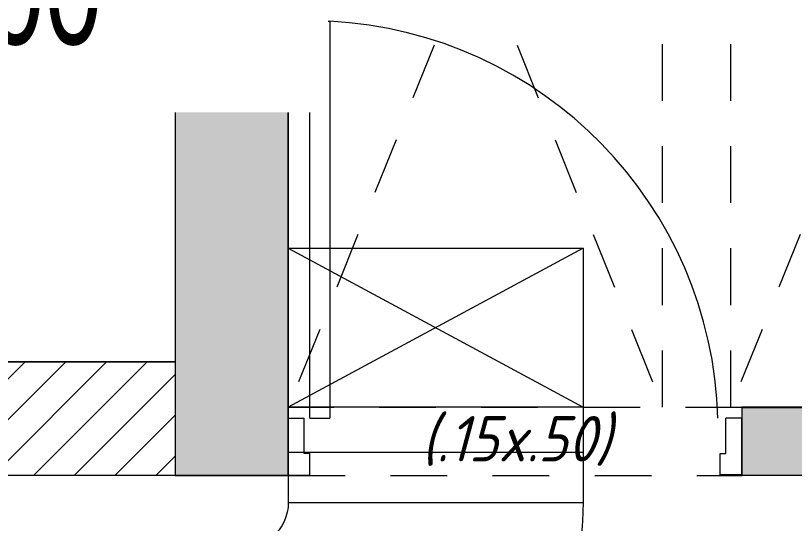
# Model space of a CAD drawing. Header units: millimetres. Extents: x 2085 to 2829, y 1352 to 1631.
# Drawn here: x 2159.864 to 2161.581, y 1613.982 to 1615.101 of the extents above; entities that cross this region are included whole.
import ezdxf
from ezdxf import colors
from ezdxf.entities.mleader import LeaderData, LeaderLine
from ezdxf.math import Vec2, Vec3

# ---------------------------------------------------------------- set-up
doc = ezdxf.new("R2010")
doc.units = ezdxf.units.MM
doc.linetypes.add('HIDDEN', pattern=[0.375, 0.25, -0.125])
doc.linetypes.add('HIDDEN2', pattern=[0.1875, 0.125, -0.0625])
doc.layers.get('0').update_dxf_attribs({"color": 251, "lineweight": 9})
for name, color, linetype, lineweight in [('000 SOS 911 TEXTOS ACI', 7, 'Continuous', 9), ('A-ESTRUCTURA-HATCH', 251, 'Continuous', 13), ('A-ESTRUCTURA-MUROS', 251, 'Continuous', 13), ('A-ESTRUCTURA-PLACAS', 251, 'Continuous', 13), ('A-ESTRUCTURA-VIGAS', 251, 'HIDDEN2', 13), ('A-MUROS', 251, 'Continuous', 9), ('A-PROYECCIONES', 251, 'HIDDEN2', 9), ('A-PUERTAS', 251, 'Continuous', 9), ('A_30_Extractores', 251, 'Continuous', 13)]:
    doc.layers.add(name, color=color, linetype=linetype, lineweight=lineweight)
doc.layers.add('A_50_Vigas Chata', color=251, linetype='HIDDEN', lineweight=13, plot=False)
doc.styles.add('APPIA -TEXTOS-GENERALES', font='isocp.shx', dxfattribs={"oblique": 15})
doc.styles.add('PIPE', font='ARIALN.TTF', dxfattribs={"width": 0.8})

# ---------------------------------------------------------------- blocks, each defined once
blk = doc.blocks.new('estructuras sotano 1')
at = {"layer": 'A-ESTRUCTURA-HATCH'}
h = blk.add_hatch(color=256, dxfattribs=at)
h.dxf.hatch_style = 1
h.paths.add_polyline_path([(18.94, 5.25), (19.19, 5.25), (19.19, 4.55), (18.94, 4.55)])
h.paths.add_polyline_path([(26.15, 5.25), (26.4, 5.25), (26.4, 4.55), (26.15, 4.55)])
h.paths.add_polyline_path([(26.15, 11.95), (26.4, 11.95), (26.4, 11.25), (26.15, 11.25)])
h.paths.add_polyline_path([(18.89, 11.95), (19.19, 11.95), (19.19, 11.25), (18.89, 11.25)])
h.paths.add_polyline_path([(11.43, 5.25), (11.98, 5.25), (11.98, 4.55), (11.43, 4.55)])
h.paths.add_polyline_path([(11.43, 11.95), (11.98, 11.95), (11.98, 11.25), (11.43, 11.25)])
h.paths.add_polyline_path([(4.22, 5.25), (4.47, 5.25), (4.47, 4.55), (4.22, 4.55)])
h.paths.add_polyline_path([(4.22, 11.95), (4.47, 11.95), (4.47, 11.25), (4.22, 11.25)])
h.paths.add_polyline_path([(18.89, 0.2499), (0, 0.25), (0, 0), (18.89, 0.0001)])
h.paths.add_polyline_path([(27.49, 0.25), (18.94, 0.25), (18.94, 0.0003), (27.49, 0.0004)])
h.paths.add_polyline_path([(15.265, 11.2494), (15.265, 13.45), (17.215, 13.4501), (17.215, 13.6), (15.015, 13.6), (15.015, 11.2494)])
h.paths.add_polyline_path([(19.165, 16.45), (18.94, 16.45), (15.015, 16.45), (15.015, 16.25), (18.915, 16.25), (18.915, 13.3), (19.165, 13.3)])
h.paths.add_polyline_path([(16.265, 11.3994), (17.2149, 11.3994), (17.2149, 11.2494), (16.265, 11.2494)], flags=17)
h = blk.add_hatch(dxfattribs=at)
h.set_pattern_fill('ANSI31', color=256, scale=0.02)
h.set_pattern_definition([(45, (-226278.28786, -8188240.62345), (-0.04490128060535, 0.04490128060535), [])])
h.paths.add_polyline_path([(13.08, 0.25), (13.08, 11.25), (15.015, 11.25), (15.015, 11.5), (11.98, 11.5), (11.98, 11.25), (12.83, 11.25), (12.83, 8.8215), (0.25, 8.8215), (0.25, 11.25), (4.22, 11.25), (4.22, 11.5), (0, 11.5), (0, 0.25), (0.25, 0.25), (0.25, 2.7299), (12.8238, 2.7299), (12.8238, 2.9799), (0.25, 2.9799), (0.25, 5.38), (12.8234, 5.38), (12.8234, 5.63), (0.25, 5.63), (0.25, 8.5715), (12.83, 8.5715), (12.83, 0.25)])
h.paths.add_polyline_path([(4.47, 11.5), (11.43, 11.5), (11.43, 11.25), (4.47, 11.25)], flags=17)
h.paths.add_polyline_path([(19.19, 11.5), (26.15, 11.5), (26.15, 11.25), (21.84, 11.25), (21.84, 9.1504), (27.24, 9.1504), (27.24, 11.25), (26.4, 11.25), (26.4, 11.5), (27.49, 11.5), (27.49, 0.25), (27.24, 0.25), (27.24, 4.7254), (26.4, 4.7254), (26.4, 4.9754), (27.24, 4.9754), (27.24, 8.9004), (19.19, 8.9004), (19.19, 5.25), (18.94, 5.25), (18.94, 9.1504), (21.59, 9.1504), (21.59, 11.25), (19.19, 11.25)])
h.paths.add_polyline_path([(19.19, 4.9754), (26.15, 4.9754), (26.15, 4.7254), (19.19, 4.7254)], flags=17)
h.paths.add_polyline_path([(18.94, 4.55), (19.19, 4.55), (19.19, 0.25), (18.94, 0.25)], flags=17)
at = {"layer": 'A-ESTRUCTURA-MUROS'}
blk.add_line((11.98, 11.5), (15.015, 11.5), dxfattribs=at)
blk.add_lwpolyline([(13.08, 0.25), (13.08, 11.25), (15.015, 11.2494)], dxfattribs=at)
at = {"layer": 'A-ESTRUCTURA-PLACAS'}
blk.add_lwpolyline([(15.265, 11.2494), (15.265, 13.45), (17.215, 13.4501), (17.215, 13.6), (15.015, 13.6), (15.015, 11.2494), (15.265, 11.2494)], dxfattribs=at)
blk.add_lwpolyline([(16.265, 11.3994), (17.2149, 11.3994), (17.2149, 11.2494), (16.265, 11.2494)], close=True, dxfattribs=at)
at = {"layer": 'A-ESTRUCTURA-VIGAS'}
blk.add_line((15.265, 11.2494), (16.265, 11.2494), dxfattribs=at)
blk.add_lwpolyline([(16.265, 11.3994), (15.265, 11.3994)], dxfattribs=at)
at = {"layer": 'A_50_Vigas Chata', "insert": (15.7663, 11.3254), "char_height": 0.1, "attachment_point": 5, "style": 'APPIA -TEXTOS-GENERALES'}
blk.add_mtext('(.15x.50)', dxfattribs=at)
blk = doc.blocks.new('A$C5E423DB2')
at = {"layer": 'A-PUERTAS'}
for p, q in [((0.0381, 0.1), (0.0381, 0.8)), ((0.0381, 0.8), (0.0731, 0.8)), ((0.0731, 0.8), (0.0731, 0.1)), ((0.0381, 0.1), (0.0731, 0.1))]:
    blk.add_line(p, q, dxfattribs=at)
at = {"layer": 'A-PUERTAS', "linetype": 'Continuous'}
for p, q in [((0, 0), (0, 0.1)), ((0, 0.1), (0.0281, 0.1)), ((0.0281, 0.0381), (0.0281, 0.1)), ((0.8, 0.1), (0.7719, 0.1)), ((0.7719, 0.0381), (0.7719, 0.1)), ((0.8, 0), (0.8, 0.1)), ((0.0381, 0.0381), (0.0281, 0.0381)), ((0.0381, 0), (0.0381, 0.0381)), ((0.7619, 0), (0.7619, 0.0381)), ((0.7619, 0.0381), (0.7719, 0.0381)), ((0, 0), (0.0381, 0)), ((0.8, 0), (0.7619, 0))]:
    blk.add_line(p, q, dxfattribs=at)
at = {"layer": 'A-PUERTAS', "color": 7, "linetype": 'Continuous'}
blk.add_arc((0.0366, 0.0793), 0.7216, 1.6403, 87.0968, dxfattribs=at)

msp = doc.modelspace()

# ---------------------------------------------------------------- linework, layer by layer
at = {"layer": 'A-MUROS'}
msp.add_lwpolyline([(2164.3662, 1619.2878), (2160.2157, 1619.2878), (2160.2163, 1614.338), (2157.181, 1614.3375), (2157.181, 1614.7878), (2156.6309, 1614.7878), (2156.6309, 1614.3379), (2149.671, 1614.3378), (2149.671, 1614.7878), (2149.421, 1614.7878), (2149.421, 1614.3378), (2145.201, 1614.3378), (2145.201, 1602.8378), (2172.6909, 1602.8382), (2172.6909, 1614.3378), (2171.601, 1614.3378), (2171.601, 1614.7882), (2171.351, 1614.7878), (2171.351, 1614.338), (2164.391, 1614.338), (2164.391, 1614.7878), (2164.366, 1614.7878)], close=True, dxfattribs=at)
msp.add_lwpolyline([(2160.4654, 1619.0878), (2164.091, 1619.0878), (2164.091, 1614.238), (2161.4654, 1614.238), (2161.4654, 1614.088), (2166.7909, 1614.0878), (2166.7909, 1611.9882), (2164.141, 1611.9882), (2164.141, 1603.0876), (2158.281, 1603.0876), (2158.281, 1614.0878), (2160.4654, 1614.0882), (2160.4654, 1616.2882), (2163.091, 1616.2882), (2163.091, 1616.4375)], dxfattribs=at)
at = {"layer": 'A-PROYECCIONES'}
for points in [[(2160.4659, 1616.2878), (2161.2908, 1614.2378), (2161.291, 1616.2878), (2160.4659, 1614.2378)], [(2162.2659, 1616.2878), (2161.4411, 1614.2378), (2161.4409, 1616.2878), (2162.2659, 1614.2378)]]:
    msp.add_lwpolyline(points, dxfattribs=at)
at = {"layer": 'A_30_Extractores'}
msp.add_lwpolyline([(2160.4654, 1614.588), (2161.1154, 1614.588), (2161.1154, 1614.238), (2160.4654, 1614.238)], close=True, dxfattribs=at)
for points in [[(2160.4654, 1614.588), (2161.1154, 1614.238)], [(2161.1154, 1614.588), (2160.4654, 1614.238)], [(2161.1154, 1614.2382), (2161.1154, 1614.138), (2160.4654, 1614.138), (2160.4654, 1614.238)], [(2160.4654, 1614.0277), (2161.1154, 1614.0277)]]:
    msp.add_lwpolyline(points, dxfattribs=at)
for points in [[(2160.4654, 1614.138), (2160.4654, 1614.0277, -0.219657), (2160.4303, 1613.9516), (2160.2121, 1613.7656, 0.219657), (2159.9487, 1613.1948)], [(2161.1154, 1614.138), (2161.1154, 1614.0277, -0.219657), (2160.852, 1613.4569), (2160.6338, 1613.2709, 0.219657), (2160.5987, 1613.1948)]]:
    msp.add_lwpolyline(points, format="xyb", dxfattribs=at)

# ---------------------------------------------------------------- block references
msp.add_blockref('estructuras sotano 1', (2145.201, 1602.8378))
at = {"layer": 'A-PUERTAS', "linetype": 'Continuous', "xscale": 1.250002642195018, "yscale": 1.250002642195018, "zscale": 1.250002642195018, "rotation": 0.001183428840991209}
msp.add_blockref('A$C5E423DB2', (2160.4654, 1614.0882), dxfattribs=at)

# ---------------------------------------------------------------- next in the draw order: leaders
at = {"layer": '000 SOS 911 TEXTOS ACI'}
ml = msp.add_multileader_mtext('Standard', dxfattribs=at)
ml.set_content('{\\H1.66667x;BAJA TUBERÍA DE ACI %%C100 }', color=256, style='PIPE')
ml.set_leader_properties(color=7)
ml.build(insert=Vec2(0, 0))
ml.multileader.update_dxf_attribs({"text_left_attachment_type": 2, "text_right_attachment_type": 2, "dogleg_length": 2, "arrow_head_size": 0.15})
ctx = ml.context
ctx.base_point, ctx.char_height, ctx.arrow_head_size, ctx.landing_gap_size, ctx.plane_origin, ctx.plane_x_axis, ctx.plane_y_axis = Vec3(2158.5176, 1615.345), 0.15, 0.15, 0.15, Vec3(2153.9367, 1614.5416), Vec3(1, 0.000395), Vec3(-0.000395, 1)
ctx.left_attachment, ctx.right_attachment = 2, 2
notes = []
notes.append((ctx, [(1, (1, 1, 0), (2160.5767, 1615.3458), (-1, -0.000395), 0.1461, [(0, [(2160.5767, 1616.4788)], 0, [])])]))
ctx.mtext.insert, ctx.mtext.text_direction, ctx.mtext.rotation, ctx.mtext.width, ctx.mtext.defined_height, ctx.mtext.flow_direction = Vec3(2158.6673, 1615.7037), Vec3(1, 0.000395), 0.000395, 1.735316, 0.5575, 5
ctx.mtext.has_bg_fill, ctx.mtext.bg_color, ctx.mtext.bg_scale_factor, ctx.mtext.bg_transparency, ctx.mtext.use_window_bg_color = 1, -1073741824, 2, 0, 1
for ctx, leaders in notes:
    for number, flags, end, landing, length, lines in leaders:
        leader = LeaderData()
        leader.index, (leader.has_last_leader_line, leader.has_dogleg_vector, leader.attachment_direction) = number, flags
        leader.last_leader_point, leader.dogleg_vector, leader.dogleg_length = Vec3(end), Vec3(landing), length
        for number, points, colour, breaks in lines:
            line = LeaderLine()
            line.index, line.vertices, line.color, line.breaks = number, Vec3.list(points), colors.encode_raw_color(colour), breaks
            leader.lines.append(line)
        ctx.leaders.append(leader)

doc.saveas('drawing.dxf')
